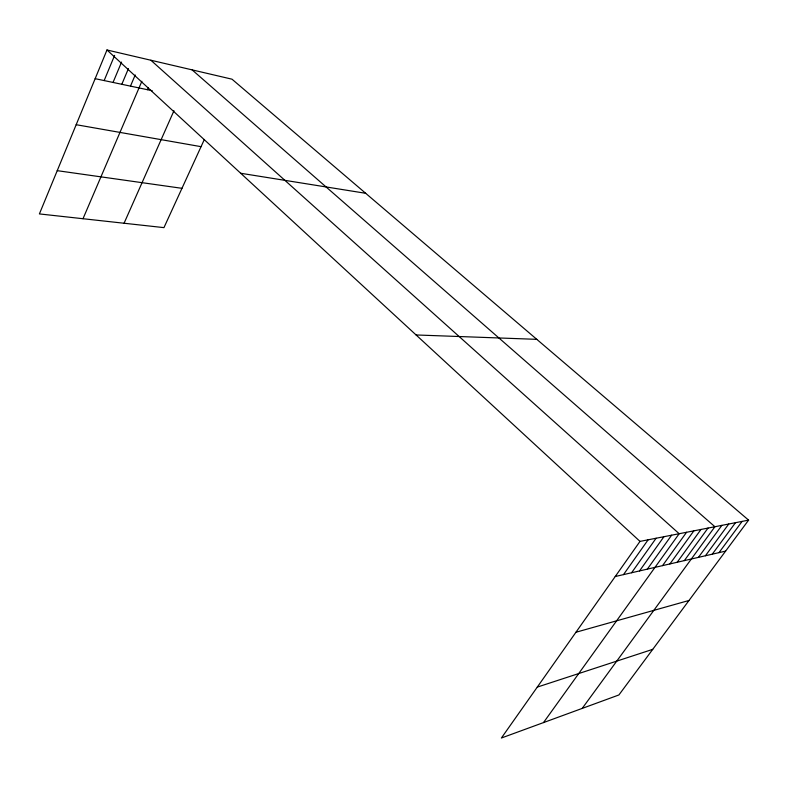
<?xml version="1.0" encoding="UTF-8"?>
<svg xmlns="http://www.w3.org/2000/svg" width="788" height="788" viewBox="0 0 788 788"><rect width="100%" height="100%" fill="white"/><g stroke="black" fill="none" stroke-linecap="round" stroke-linejoin="round"><path stroke-width="1.18" d="M748.6 520.129L639.994 541.395L501.385 738.021L618.905 694.957L748.6 520.129L231.987 79.184L106.981 49.979L39.4 213.922L163.953 227.633L204.358 139.466M104.154 80.563L114.624 55.377M113.039 82.445L121.569 62.085M121.815 84.296L128.444 68.576M130.473 86.128L135.211 74.968M83.006 218.719L141.87 81.282M147.464 89.714L148.42 87.517M124.071 223.24L173.961 110.744M623.485 574.619L648.13 539.8M631.582 572.758L656.109 538.243M639.531 570.926L663.939 536.707M647.342 569.133L671.622 535.2M543.503 722.586L679.167 533.722L150.882 60.243M662.531 565.636L686.575 532.274M669.918 563.932L693.854 530.846M677.188 562.258L700.995 529.447M684.319 560.623L708.018 528.078M582.204 708.402L714.913 526.729L192.095 69.866M698.434 557.372L721.887 525.36M705.408 555.767L728.742 524.02M712.263 554.191L735.48 522.7M719.001 552.634L742.099 521.41M537.278 687.106L652.74 649.351M575.939 632.252L688.998 600.476M615.231 576.52L725.62 551.107M416.084 334.959L536.786 339.342M57.229 170.661L181.969 188.322M240.704 173.262L365.662 193.287M76.18 124.701L201.058 146.667M95.161 78.672L152.232 90.718M106.981 49.979L639.994 541.395"/></g></svg>
